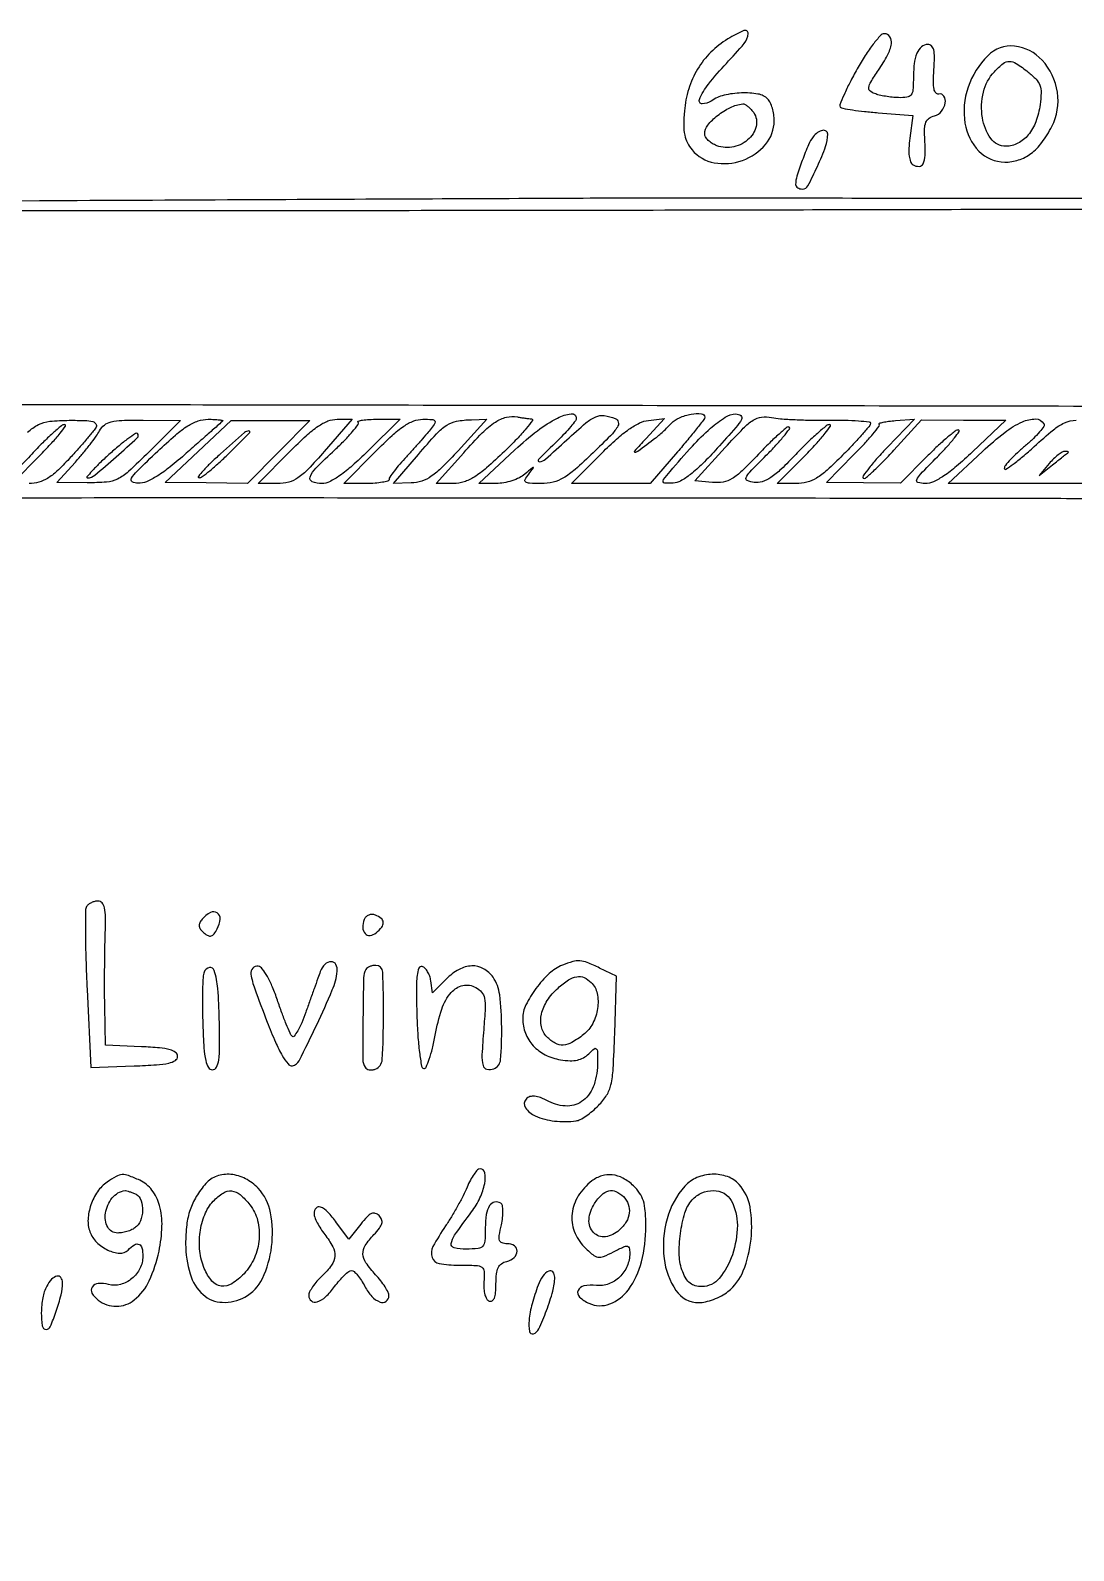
# Model space of a CAD drawing. Extents: x 48 to 647, y 19 to 617.
# Drawn here: x 157 to 352, y 332.7 to 616.6 of the extents above; entities that cross this region are included whole.
import ezdxf

# ---------------------------------------------------------------- set-up
doc = ezdxf.new("R2010")
doc.units = 0

msp = doc.modelspace()

# ---------------------------------------------------------------- linework, layer by layer
for points in [[(379.88161, 546.349421, 0.000222), (290.5, 546.513896, -0.000034), (203.022064, 546.641937, -0.000057), (129.254687, 546.763278, -0.000001), (62.367793, 546.881024, -0.027436)], [(583.031247, 392.39973, 0.000002), (583.104035, 414.370443, 0.000041)], [(124.279017, 582.94563, -0.000651), (156.5, 582.995647, 0.000051), (214.664485, 583.016196, 0.000214), (249.690421, 583.047158, 0.000222), (284.146204, 583.107645, 0.000058), (339.5, 583.235762, -0.000855), (411.500758, 583.287569, -0.000705)], [(423.408848, 585.11546, 0.000076), (357.113593, 585.210356, 0.000069), (299.779277, 585.275802, 0.000399), (269.5, 585.282055, 0.000906), (259.006121, 585.256849, 0.000067), (230.350335, 585.13226, 0.000093), (196.17142, 584.97268, 0.000071), (158.692629, 584.785386), (63.885257, 584.298168)], [(77.5, 298.5), (77.252585, 413.75), (77.00517, 529), (85.502585, 529, -0.008702), (89.239221, 528.934966, -0.024136), (91.857387, 528.716977, -0.028586), (93.605181, 528.383579, -0.343964), (94, 527.877555, 0.083345), (94.077233, 527.41744, 0.317518), (94.300719, 527.256781, 0.153237), (94.686829, 527.374413, 0.023227), (95.338937, 527.86633, -0.164363), (96.784142, 528.421744, -0.002252), (106.357074, 528.772238, -0.004856), (119.184615, 529.059385, -0.001591), (138.088937, 529.238774, -0.001563), (176.033583, 529.359532, -0.000199), (257.774939, 529.331723, -0.000093), (344.251935, 529.251893, -0.004671), (361.25, 529.074235)], [(153.56832, 532), (159, 537.5, 0.009025), (161.010893, 539.611071, 0.017388), (162.529798, 541.384375, 0.016822), (163.530702, 542.729075, 0.605228), (163.388867, 543, 0.175276), (162.768536, 542.77565, 0.009379), (161.159059, 541.384375, 0.013765), (159.285865, 539.607214, 0.009523), (157.262405, 537.5, -0.01378), (154.677371, 534.85344, -0.039316)], [(156.443409, 541.58481, -0.069635), (158.480215, 543.004668, -0.09383), (160.589186, 543.617096, -0.022366), (164.254429, 543.803386, -0.009156), (167.153171, 543.767866, -0.054712), (168.64731, 543.557494, -0.186473), (169.235946, 543.139122, -0.2842), (169.254429, 542.530978, -0.04009), (168.734603, 541.77691, -0.005049), (167.467126, 540.252987, -0.005906), (165.919857, 538.473454, -0.004872), (164.229405, 536.611855, -0.016708), (161.933718, 534.293153, -0.050949), (160.17915, 532.944974, -0.071811), (158.558689, 532.240717, -0.066749), (156.763565, 532)], [(364.02575, 532), (346.262875, 532.004345), (328.5, 532.008691), (334.930421, 538.004345, -0.022337), (339.06674, 541.529231, -0.059402), (342.384986, 543.529251, -0.107439), (344.830475, 544.049735, -0.258772), (346.392076, 543.174624, -0.295117), (346.38197, 542.678509, -0.026188), (345.591708, 541.631759, -0.027582), (344.428416, 540.39349, -0.017606), (342.951093, 539.081356, 0.014064), (341.437701, 537.756238, 0.019367), (340.160634, 536.477578, 0.016338), (339.19784, 535.365052, 0.171837), (339, 534.806389, 0.591632), (339.270419, 534.657846, 0.016668), (340.639298, 535.593368, 0.017661), (342.438737, 537.013615, 0.009246), (344.580587, 538.899657, -0.01115), (348.178435, 542.043562, -0.071285), (350.233198, 543.313372, -0.084251), (352.418033, 543.855232, -0.018752)]]:
    msp.add_lwpolyline(points, format="xyb")
for points in [[(287.317909, 615.047138, 0.059628), (284.141593, 612.553889, 0.061204), (281.675126, 609.401532, 0.060223), (280.015076, 605.69789, 0.054638), (279.215147, 601.580845, 0.018751), (279.096132, 598.951918, 0.050464), (279.269872, 597.091154, 0.067015), (279.767071, 595.628968, 0.060718), (280.646007, 594.295844, 0.173736), (284.780315, 591.914495, 0.130771), (290.05001, 592.345037, 0.132001), (294.373949, 595.329117, 0.177902), (296, 599.754545, 0.037544), (295.911465, 600.931963, 0.034578), (295.6475, 602.116648, 0.036398), (295.261054, 603.139833, 0.088104), (294.8, 603.8, 0.156152), (292.963839, 604.745672, 0.049918), (289.862021, 604.950822, 0.049688), (286.614732, 604.516353, 0.094962), (284.222506, 603.443296, -0.155827), (282.541903, 602.920027, -0.529224), (282.01918, 603.700784, -0.0719), (283.70816, 606.602737, -0.021725), (287.056321, 610.466035, 0.014771), (290.379863, 614.194898, 0.161741), (291.110147, 616.035335, 0.555573), (290.325359, 616.588068, 0.036459)], [(311.494901, 609.424498, 0.009053), (310.123958, 606.86533, 0.014403), (309.055059, 604.623348, 0.008251), (308.263905, 602.749904, 0.300722), (308.352826, 602.313841, 0.154291), (308.798749, 602.082124, 0.006031), (310.645596, 601.782185, 0.010221), (312.870036, 601.49477, 0.006989), (315.406507, 601.255442), (321.925033, 600.732197), (321.344665, 596.497952, 0.020752), (321.166475, 594.622318, 0.04359), (321.216065, 593.160269, 0.059582), (321.473119, 592.110097, 0.166037), (321.94868, 591.531718, 0.149899), (323.072827, 591.23749, 0.277079), (323.835032, 591.739247, 0.106651), (324.199755, 593.25912, 0.020491), (324.148567, 596.108999, -0.018868), (324.102489, 598.281621, -0.08984), (324.343106, 599.495246, -0.149459), (324.925047, 600.227307, -0.086881), (325.954666, 600.698396, 0.161753), (327.249913, 601.540549, 0.120509), (327.97121, 603.098073, 0.196851), (327.725363, 604.34349, 0.305113), (326.75, 604.75, -0.276378), (326.20669, 604.94335, -0.123139), (325.867458, 605.655478, -0.054055), (325.742027, 607.022287, -0.013746), (325.840068, 609.25, 0.013327), (325.94759, 611.647386, 0.063664), (325.798859, 613.006626, 0.143975), (325.386296, 613.723637, 0.193015), (324.697057, 614, 0.178536), (323.515711, 613.564287, 0.119361), (322.661929, 612.384656, 0.071281), (322.153812, 610.365975, 0.026072), (322, 607.418213, -0.021773), (321.914192, 605.448595, -0.151284), (321.554012, 604.565756, -0.190987), (320.803467, 604.150148, -0.038478), (319.25, 604.070285, -0.020049), (318.068745, 604.147941, -0.015586), (316.79298, 604.323705, -0.015849), (315.612358, 604.562751, -0.036373), (314.747377, 604.834291, -0.086868), (313.883043, 605.364453, -0.259878), (313.660589, 605.995746, -0.098358), (314.037385, 606.979446, -0.00874), (315.497377, 609.210952, 0.028155), (317.177177, 612.009786, 0.081492), (317.889214, 614.146754, 0.185986), (317.614859, 615.441794, 0.253814), (316.586066, 616, 0.212333), (315.847739, 615.671654, 0.018764), (314.507288, 614.068446, 0.021959), (313.006477, 611.943535, 0.015282)], [(335.912351, 611.912351, 0.113842), (332.231388, 606.02401, 0.123059), (331.643559, 599.291887, 0.154269), (334.239561, 594.103364, 0.20062), (339.075686, 592.031425, 0.08044), (341.669713, 592.428108, 0.083968), (343.963736, 593.621889, 0.071533), (346.010612, 595.68848, 0.040568), (347.875037, 598.684259, 0.15824), (348.916725, 605.069165, 0.146805), (346.063436, 611.072492, 0.184472), (340.928934, 613.685471, 0.226588)], [(343.475438, 608.84066, -0.034818), (344.939009, 607.514653, -0.1041), (345.650047, 606.374489, -0.095028), (345.875468, 604.983597, -0.026135), (345.695043, 602.763044, -0.055641), (344.90201, 599.584438, -0.083608), (343.478927, 597.113293, -0.100519), (341.554224, 595.553332, -0.120768), (339.296739, 595, -0.242087), (336.473234, 596.452173, -0.117303), (334.898089, 600.314981, -0.097367), (335.091881, 605.100671, -0.129576), (337.140828, 608.920787, -0.034757), (338.778872, 610.450721, -0.175378), (339.942444, 610.855232, -0.143565), (341.229759, 610.460077, -0.020879)], [(291.960174, 601.547988, -0.213527), (292.666295, 599.016179, -0.165697), (291.337677, 596.446332, -0.136515), (288.45051, 594.891943, -0.145222), (285.25, 595.103174, -0.050153), (284.389365, 595.523752, -0.055449), (283.660937, 596.095604, -0.062894), (283.163798, 596.724613, -0.136643), (283, 597.312788, -0.172523), (283.5731, 598.924286, -0.055247), (285.41244, 600.733162, -0.053449), (287.79735, 602.22795, -0.082167), (290.127555, 602.921053, -0.159), (290.446696, 602.859604, -0.034373), (290.924753, 602.550281, -0.032611), (291.45278, 602.098066, -0.026171)], [(303.267537, 596.75, 0.06587), (302.405019, 595.284794, 0.012152), (301.251193, 592.363741, 0.011533), (300.237706, 589.393492, 0.07659), (300, 587.850777, 0.151055), (300.10031, 587.52632, 0.098437), (300.382596, 587.249916, 0.08144), (300.804479, 587.063481, 0.063482), (301.302456, 587, 0.279198), (302.282913, 587.593769, 0.012902), (304.071203, 591.240403, 0.01952), (305.605759, 594.962019, 0.089905), (306.004946, 597.25, 0.243566), (305.708914, 597.812536, 0.199903), (305.037083, 597.958502, 0.11165), (304.114307, 597.565046, 0.070562)], [(179.155652, 537.915321, -0.008765), (175.301372, 534.228347, -0.070613), (173.289936, 532.838341, -0.096439), (171.216005, 532.261194, -0.022774), (167.606356, 532.13988), (161.954638, 532.207388), (165.394785, 536.01522, 0.009586), (166.79164, 537.622262, 0.009228), (168.144103, 539.301892, 0.00919), (169.280919, 540.825324, 0.032837), (169.92332, 541.856722, -0.103765), (170.81706, 542.92172, -0.107354), (172.053168, 543.521773, -0.05307), (174.085981, 543.791673, -0.008842), (178.032468, 543.824331), (185.053229, 543.758269)], [(192.916667, 543.639184, 0.00242), (192.604996, 543.366639, 0.000035), (190.749398, 541.727847, 0.000096), (188.597582, 539.826449, 0.000063), (186.123837, 537.639184, -0.012928), (183.106207, 535.106305, -0.028879), (180.659896, 533.3794, -0.038114), (178.669149, 532.341079, -0.104841), (177.123837, 532.034826, -0.124607), (176.022421, 532.329252, -0.425304), (175.853383, 532.971408, -0.062492), (176.932136, 534.328332, -0.003582), (180.776611, 538.034826, -0.010986), (184.085301, 541.043797, -0.037857), (186.40929, 542.775353, -0.059263), (188.321672, 543.690379, -0.082157), (190.193278, 544, -0.010803), (191.369758, 543.974578, -0.022131), (192.288546, 543.89401, -0.029608), (192.883669, 543.778988, -0.60549)], [(211.918706, 538, -0.010444), (208.887117, 534.65811, -0.053569), (206.984922, 533.035899, -0.088813), (205.260645, 532.261898, -0.061267), (203.131336, 532), (199.562607, 532), (205.5, 538, -0.01172), (208.538062, 540.929469, -0.036185), (210.76992, 542.702852, -0.055095), (212.599284, 543.676284, -0.095017), (214.28737, 544), (217.137346, 544)], [(220, 538, -0.012937), (217.148041, 535.325413, -0.028721), (214.813609, 533.475887, -0.037519), (212.909594, 532.3408, -0.116164), (211.462501, 532, -0.092585), (209.672411, 532.334336, -0.413851), (209.282818, 533.214458, -0.103689), (210.350199, 534.862664, -0.009362), (213.893179, 538.303312, 0.011088), (215.729019, 540.098481, 0.01842), (217.184532, 541.700271, 0.012862), (218.254032, 543.036349, 0.374893), (218.226512, 543.440154, -0.566105), (218.280577, 543.656532, -0.035833), (219.066095, 543.835545, -0.025583), (220.295928, 543.960524, -0.012531), (221.870832, 544), (226.074997, 544)], [(231.872445, 542.250893, -0.010796), (231.132238, 541.348361, -0.003123), (229.951016, 539.987199, -0.003139), (228.600282, 538.469522, -0.003344), (227.258674, 537.000893, 0.009801), (226.016365, 535.605194, 0.013744), (224.966939, 534.308075, 0.009995), (224.153548, 533.19892, 0.151442), (224.008674, 532.75, -0.331495), (223.784722, 532.456476, -0.025821), (222.763306, 532.220312, -0.027186), (221.399093, 532.054113, -0.01672), (219.781303, 532), (215.562607, 532), (221.5, 538, -0.011577), (224.566166, 540.958268, -0.037039), (226.791349, 542.722243, -0.057066), (228.620018, 543.679483, -0.092319), (230.341141, 544, -0.012066), (232.055363, 543.958626, -0.203604), (232.554411, 543.717571, -0.330867), (232.590076, 543.272947, -0.026581)], [(236.908715, 538.112935, -0.011707), (233.949522, 535.039654, -0.044799), (231.904054, 533.346784, -0.070553), (230.121527, 532.461532, -0.071658), (228.172677, 532.112935), (224.845354, 532), (229.492976, 537.4401, -0.008887), (232.887767, 541.273636, -0.062417), (234.786547, 542.884597, -0.099307), (236.647475, 543.629901, -0.038979), (239.408715, 543.921053), (242.317431, 544)], [(250.663446, 544.076511, -0.590522), (250.814978, 543.753201, -0.017061), (249.649669, 542.259975, -0.017876), (247.89411, 540.308274, -0.009346), (245.578515, 538, -0.010694), (242.224607, 534.914528, -0.039701), (239.927608, 533.193618, -0.063332), (238.022411, 532.303349, -0.077817), (236.085083, 532), (232.840027, 532), (237.96367, 537.75, -0.013297), (241.443049, 541.451677, -0.050497), (243.890343, 543.466758, -0.085115), (245.943149, 544.378843, -0.109751), (248, 544.439883, 0.007793), (248.659276, 544.324423, 0.005549), (249.401137, 544.214813, 0.005603), (250.111334, 544.126015, 0.011879)], [(259, 544.184965, -0.164132), (258.843302, 543.720473, -0.011444), (257.971875, 542.628671, -0.015273), (256.840775, 541.357217, -0.010858), (255.5, 540, 0.005529), (251.930045, 536.46247, 0.69709), (252.120782, 536.055884, 0.161504), (253.267857, 536.548484, 0.004676), (257.25, 540.149783, -0.008851), (260.811881, 543.31736, -0.073381), (262.636978, 544.468403, -0.138768), (264.221629, 544.692353, -0.0602), (266.299157, 544.149386, -0.253023), (266.863325, 543.47858, -0.196831), (266.685031, 542.526241, -0.051774), (265.392747, 540.919084, -0.006211), (262.143651, 537.719671, -0.010694), (258.774865, 534.619581, -0.047144), (256.593996, 533.035212, -0.074703), (254.68619, 532.262271, -0.05902), (252.472049, 532, -0.008729), (250.236068, 532.03904, -0.151849), (249.556665, 532.276553, -0.373934), (249.45336, 532.744182, -0.040194), (250.110322, 533.75, 0.001609), (251.014395, 534.925233, 0.621148), (250.977431, 535, 0.176901), (250.809051, 534.938502, 0.000873), (249.404026, 533.75, -0.062613), (248.377206, 533.079037, -0.034367), (246.983049, 532.514063, -0.033665), (245.466239, 532.12836, -0.045457), (244.057284, 532), (240.772049, 532), (247.548895, 538.295372, -0.023377), (251.765075, 541.85988, -0.045043), (255.496566, 544.225764, -0.085171), (258.036995, 545.025859, -0.454384)], [(283, 544.385787, -0.164544), (282.863107, 543.981072, -0.003214), (281.502185, 542.223049, -0.007354), (279.855198, 540.185932, -0.004822), (277.901056, 537.885787), (272.802111, 532), (265.466273, 532), (258.130435, 532), (263.815217, 537.722441, -0.014614), (266.540306, 540.309779, -0.02998), (268.846745, 542.138221, -0.038722), (270.821582, 543.30318, -0.084871), (272.5, 543.797139), (275.5, 544.149395), (272, 540.36823, 0.003113), (269.879943, 538.049062, 0.676065), (269.976955, 537.850577, 0.142116), (270.525094, 538.05385, 0.001503), (273.807327, 540.5, 0.017607), (274.434548, 541.005844, 0.007627), (275.234287, 541.720312, 0.007536), (276.062624, 542.506769, 0.009924), (276.792611, 543.25, -0.104308), (278.290127, 544.288577, -0.054438), (280.4761, 544.94028, -0.063527), (282.388223, 545.043803, -0.393049)], [(285.361816, 538.571444, -0.012615), (282.603676, 535.695819, -0.028683), (280.348407, 533.70311, -0.03767), (278.504071, 532.465516, -0.122104), (277.095012, 532.071444, -0.011921), (275.534858, 532.062307, -0.340383), (275.239483, 532.29832, -0.230863), (275.333797, 532.733781, -0.006639), (276.560763, 534.25, -0.011998), (280.699952, 538.992117, -0.027329), (284.095967, 542.315186, -0.034749), (286.850891, 544.411357, -0.14627), (288.820024, 545, -0.169679), (289.757633, 544.672381, -0.36277), (289.901476, 543.971674, -0.057483), (288.841423, 542.449723, -0.004025)], [(306.25, 543.830736, -0.008389), (309.22156, 543.82642, -0.013943), (311.723437, 543.710966, -0.007566), (313.753793, 543.52952, -0.383995), (314, 543.256205, -0.176558), (313.839763, 542.816571, -0.004664), (312.467847, 541.215127, -0.009241), (310.782975, 539.355618, -0.006125), (308.78416, 537.281445, -0.01269), (305.887425, 534.493464, -0.049065), (303.893138, 532.999806, -0.074459), (302.109862, 532.253939, -0.061954), (300.06832, 532), (296.56832, 532), (302, 537.5, 0.009267), (304.008996, 539.61113, 0.017924), (305.521581, 541.384375, 0.017856), (306.507207, 542.722974, 0.602755), (306.360897, 543, 0.172535), (305.722, 542.772771, 0.009329), (304.061147, 541.367966, 0.013662), (302.126554, 539.572733, 0.009473), (300.035612, 537.444139, -0.012009), (297.289712, 534.676995, -0.042863), (295.351234, 533.110827, -0.070357), (293.768261, 532.339504, -0.108842), (292.260164, 532.194139, -0.067595), (290.96112, 532.53377, -0.422476), (290.731882, 533.106667, -0.088352), (291.432222, 534.141229, -0.00383), (294.518732, 537.267544, 0.009701), (296.315747, 539.130995, 0.016061), (297.74928, 540.779606, 0.009911), (298.830648, 542.162089, 0.373371), (298.804684, 542.52865, 0.386749), (298.437528, 542.546042, 0.007868), (296.910041, 541.242493, 0.014224), (295.101486, 539.555477, 0.008545), (293.047925, 537.457158, -0.010465), (289.999335, 534.365954, -0.055264), (288.122943, 532.906685, -0.094234), (286.468183, 532.278786, -0.066702), (284.477984, 532.196052), (281.171241, 532.5), (286.83562, 538.716019, -0.007985), (290.218555, 542.311367, -0.056456), (292.06996, 543.830288, -0.113749), (293.631222, 544.396213, -0.080633), (295.5, 544.321994, 0.03123), (297.145576, 544.093161, 0.007517), (299.895312, 543.926044, 0.007689), (303.062893, 543.830074, 0.007559)], [(317.163606, 538.78165, 0.009583), (315.267175, 536.737352, 0.015826), (313.755138, 534.931512, 0.009631), (312.613178, 533.417323, 0.369114), (312.644825, 533.024047, 0.389891), (313.029844, 533.008724, 0.008822), (314.53355, 534.331281, 0.015085), (316.317468, 536.058329, 0.009041), (318.335538, 538.2101), (323.5, 543.920199), (331.400414, 543.861577), (339.300828, 543.802955), (333.060414, 537.901478, -0.012567), (330.06735, 535.210189, -0.029953), (327.682901, 533.407514, -0.040724), (325.745024, 532.333581, -0.106561), (324.197592, 532, -0.066351), (322.868505, 532.177153, -0.463871), (322.625991, 532.696155, -0.083246), (323.342701, 533.749078, -0.003517), (326.5, 537, 0.009546), (328.319539, 538.919263, 0.018536), (329.684402, 540.53125, 0.019043), (330.56256, 541.74221, 0.599476), (330.424816, 542, 0.167243), (329.826154, 541.793994, 0.009415), (328.279704, 540.539172, 0.01362), (326.475848, 538.932214, 0.0095), (324.526563, 537.026969), (319.62831, 532.053937), (312.68911, 532.118906), (305.74991, 532.183874), (310.900737, 537.399488, 0.007978), (312.844065, 539.431094, 0.013222), (314.409413, 541.212985, 0.006824), (315.631403, 542.72194, 0.378997), (315.612089, 543.057551, -0.547253), (315.653853, 543.244814, -0.031586), (316.335126, 543.445702, -0.024997), (317.371182, 543.627402, -0.012634), (318.690627, 543.757603), (322.20864, 544.015206)], [(171.653253, 537.40168, 0.007854), (169.852749, 535.714152, 0.015265), (168.47897, 534.301759, 0.014434), (167.553747, 533.22999, 0.644255), (167.653253, 533.029842, 0.16669), (169.047009, 533.563338, 0.007417), (173.016793, 536.980644, 0.005144), (176.990059, 540.578606, 0.430264), (176.998947, 541.319399, 0.354296), (176.625185, 541.352812, 0.010154), (175.222834, 540.368203, 0.016279), (173.547364, 539.054372, 0.009938)], [(192.5, 537.517854, 0.009261), (190.651079, 535.813345, 0.01838), (189.2625, 534.383446, 0.020406), (188.381037, 533.322326, 0.62353), (188.5, 533.083843, 0.159141), (189.092379, 533.281886, 0.010591), (190.528125, 534.394917, 0.014439), (192.20336, 535.833397, 0.010256), (194, 537.537242, 0.002357), (197.970989, 541.4981, 0.671615), (197.83572, 541.817258, 0.178259), (197.026837, 541.507483, 0.001928)], [(347.404988, 535.75), (345.5, 533.5), (348, 535.489343, -0.001606), (348.987947, 536.270321, -0.002159), (349.888021, 536.970885, -0.001477), (350.647247, 537.553003, -0.023042), (350.916667, 537.739343, 0.257845), (350.970546, 537.836328, 0.298494), (350.913757, 537.923432, 0.079771), (350.684619, 537.982841, 0.023625), (350.321654, 538, 0.135575), (349.810447, 537.858791, 0.029524), (349.047566, 537.339062, 0.028718), (348.20854, 536.611314, 0.024087)], [(167.498915, 452.998244, 0.137805), (167.26961, 452.199882, 0.002861), (167.269257, 448.020711, 0.006459), (167.360508, 443.103406, 0.004276), (167.586502, 437.460171), (168.293209, 422.923853), (176.396604, 423.211926, 0.00738), (180.56503, 423.421753, 0.038049), (182.851422, 423.746558, 0.084343), (184.07895, 424.244645, 0.259885), (184.5, 425, 0.237636), (184.127572, 425.739359, 0.09467), (183.075718, 426.245885, 0.044384), (181.135748, 426.581484, 0.009703), (177.75, 426.79569), (171, 427.09138), (170.884977, 434.29569, -0.003442), (170.855798, 437.508862, -0.002241), (170.864279, 441.219671, -0.002254), (170.905102, 444.839974, -0.004295), (170.976039, 447.75, 0.009156), (171.024016, 451.024404, 0.051394), (170.838323, 452.763751, 0.126544), (170.393445, 453.659868, 0.217915), (169.65008, 454, 0.058592), (169.018127, 453.92569, 0.050472), (168.386206, 453.705734, 0.053013), (167.848028, 453.381856, 0.092651)], [(189.110114, 450.632679, 0.05685), (188.637122, 449.909393, 0.147308), (188.53095, 449.302021, 0.140595), (188.776775, 448.718664, 0.050016), (189.41793, 448.068112, 0.053543), (190.19803, 447.550591, 0.194266), (190.779139, 447.495217, 0.163416), (191.300907, 447.862006, 0.035693), (191.895077, 448.80395, 0.097297), (192.460901, 450.650006, 0.280313), (191.910048, 451.810536, 0.275825), (190.614238, 451.865984, 0.095935)], [(219.373533, 450.531028, 0.092679), (219.098846, 449.0349, 0.184676), (219.526209, 447.92811, 0.246292), (220.461002, 447.582538, 0.141903), (221.589028, 448.073886, 0.049817), (222.635631, 449.134985, 0.181291), (222.928648, 450.018352, 0.220749), (222.548351, 450.76161, 0.074368), (221.462146, 451.376152, 0.089717), (220.826026, 451.496811, 0.098565), (220.210194, 451.379651, 0.10212), (219.702587, 451.041227, 0.103574)], [(189.457395, 440.749569, 0.0789), (189.256789, 439.803445, 0.006497), (189.159544, 437.27667, 0.008572), (189.134281, 434.243254, 0.0065), (189.206869, 430.916411, 0.006995), (189.419232, 426.568597, 0.036796), (189.743999, 424.20159, 0.081809), (190.241206, 422.931626, 0.264516), (191, 422.5, 0.280898), (191.755627, 422.960874, 0.085168), (192.17687, 424.29655, 0.034055), (192.350982, 426.872195, 0.005283), (192.293954, 431.985349, 0.014224), (192.008778, 437.665323, 0.058667), (191.340403, 441.034941, 0.379806), (190.432136, 441.569344, 0.258077)], [(211.161454, 440.831282, 0.001447), (210.713678, 439.593286, 0.000398), (210.016076, 437.642096, 0.000402), (209.229132, 435.429852, 0.00042), (208.457107, 433.248194, -0.015768), (207.694485, 431.286705, -0.029379), (206.935986, 429.759949, -0.03508), (206.272378, 428.768746, -0.457507), (205.881603, 428.748194, -0.089194), (205.508433, 429.308845, -0.006377), (204.782759, 431.041657, -0.008808), (203.975295, 433.147033, -0.006533), (203.154744, 435.5, 0.018674), (202.245771, 437.916203, 0.029502), (201.270822, 439.903197, 0.031752), (200.329413, 441.344421, 0.183575), (199.574947, 441.823324, 0.267634), (198.529751, 441.476341, 0.225337), (198.198379, 440.341014, 0.047768), (198.904677, 437.628727, 0.004857), (201.25, 431.396422, 0.010092), (202.788995, 427.650513, 0.028691), (204.059968, 425.132068, 0.038651), (205.131805, 423.572087, 0.272023), (205.959924, 423.260062, 0.237745), (207.213749, 424.189072, 0.005717), (210.490397, 430.888888, 0.010993), (213.41193, 437.405723, 0.070464), (214.334838, 440.892371, 0.15702), (214.085414, 442.165739, 0.278137), (213.189015, 442.682932, 0.19582), (212.012888, 442.177341, 0.107437)], [(219.690023, 441.25, 0.125038), (219.252073, 439.66632, 0.003069), (219.138899, 432.057244, 0.002837), (219.115485, 424.40376, 0.138617), (219.530197, 422.95114, 0.130832), (219.837497, 422.660795, 0.080563), (220.31013, 422.495694, 0.071142), (220.871389, 422.477026, 0.064492), (221.435622, 422.613669, 0.295498), (222.743877, 424.408935, 0.012684), (222.987418, 432.596692, 0.012249), (222.823211, 440.753988, 0.401203), (221.520319, 442, 0.048816), (220.952172, 441.944398, 0.048486), (220.404227, 441.779688, 0.052817), (219.955072, 441.537548, 0.113545)], [(229.212633, 432.590704, 0.009599), (229.394416, 428.89286, 0.015231), (229.707049, 425.738143, 0.009161), (230.086953, 423.182264, 0.299207), (230.492216, 422.744915, 0.363327), (230.938228, 422.963119, 0.021502), (231.532366, 424.468947, 0.024331), (232.125427, 426.499555, 0.014618), (232.639829, 428.957883, -0.0362), (233.879979, 433.826729, -0.096093), (235.635547, 436.940564, -0.166121), (237.795694, 438.225427, -0.176487), (240.228846, 437.877525, -0.095198), (241.31355, 436.998175, -0.129464), (241.850386, 435.864509, -0.059371), (241.974792, 433.98677, -0.007798), (241.70256, 429.992132, 0.00786), (241.382766, 425.291002, 0.076566), (241.582495, 423.313017, 0.275913), (242.310205, 422.594706, 0.152894), (243.597766, 422.67589, 0.289397), (244.865061, 424.3745, 0.021657), (245.071856, 430.405379, 0.02682), (244.689239, 436.503658, 0.124316), (243.443296, 439.777494, 0.114013), (241.666004, 441.376808, 0.136903), (239.485054, 441.895702, 0.117142), (237.087609, 441.227656, 0.070221), (234.713656, 439.440928), (232.154584, 436.881857), (231.827292, 439.1126, 0.049422), (231.606608, 439.997351, 0.050847), (231.217978, 440.812648, 0.05607), (230.729723, 441.443784, 0.121108), (230.212633, 441.767461, 0.395917), (229.595612, 441.480203, 0.068249), (229.252642, 440.107453, 0.029197), (229.119762, 437.460835, 0.005428)], [(256.418438, 442.031147, 0.091355), (253.948827, 440.459954, 0.045925), (251.475344, 437.697063, 0.046044), (249.593916, 434.603272, 0.114079), (249, 432.034059, 0.092059), (249.505033, 429.314307, 0.094814), (250.95094, 426.988783, 0.090728), (253.215563, 425.286743, 0.076369), (256.07597, 424.366985, 0.029942), (257.837716, 424.192361, 0.061528), (259.217012, 424.308454, 0.075014), (260.343008, 424.727942, 0.069871), (261.32597, 425.468827, -0.018388), (262.355849, 426.425617, -0.373588), (262.75, 426.424351, -0.208174), (262.969149, 425.961298, -0.007887), (263, 424.005687, -0.078524), (262.31947, 419.69914, -0.143873), (260.331722, 416.788896, -0.171663), (257.366344, 415.720666, -0.121341), (253.894129, 416.554748, 0.02177), (252.317128, 417.2851, 0.07059), (251.202281, 417.568863, 0.111569), (250.351555, 417.471521, 0.114705), (249.635098, 417.017778, 0.358549), (249.490132, 415.398455, 0.141474), (251.341887, 413.868714, 0.075516), (254.943801, 412.915819, 0.058774), (259, 412.954481, 0.095043), (259.750672, 413.200301, 0.024376), (260.84129, 413.876069, 0.023929), (262.032644, 414.784213, 0.022274), (263.161839, 415.822964, 0.056439), (264.674132, 417.732623, 0.084029), (265.481564, 419.700435, 0.041801), (265.896943, 422.68793, 0.005202), (266.186835, 429.24283), (266.549992, 439.98566), (263.373867, 441.49283, 0.014867), (261.033791, 442.519186, 0.07674), (259.661097, 442.841203, 0.090592), (258.362657, 442.706398, 0.025074)], [(261.8, 438.8, -0.14651), (262.906924, 436.746781, -0.087711), (262.986615, 433.953777, -0.082896), (262.082909, 431.150579, -0.107158), (260.365141, 429.07258, -0.035492), (258.198393, 427.604303, -0.116075), (256.552281, 427.106818, -0.145106), (255.075475, 427.446106, -0.067947), (253.499101, 428.643756, -0.144809), (252.476708, 430.525154, -0.109488), (252.495491, 432.888402, -0.089614), (253.580105, 435.419768, -0.064593), (255.593413, 437.75, -0.034931), (257.546709, 439.264065, -0.105886), (259.100846, 439.882239, -0.14664), (260.466419, 439.712567, -0.09291)], [(238.588357, 400.557226, -0.018465), (237.854158, 398.967704, -0.00925), (236.816041, 397.012643, -0.009171), (235.665964, 395.026948, -0.013385), (234.574937, 393.325092, 0.025266), (232.224548, 389.459711, 0.206872), (232.047543, 387.449254, 0.277148), (233.376048, 386.307598, 0.042319), (237.003806, 386, -0.008699), (240.293941, 385.942755, -0.138242), (241.347714, 385.605741, -0.239945), (241.789306, 384.826428, -0.031302), (241.753806, 382.858812, 0.035496), (241.74149, 381.584231, 0.052514), (241.926295, 380.482741, 0.065484), (242.272176, 379.669064, 0.176317), (242.75, 379.275478, 0.234318), (243.293699, 379.34123, 0.156604), (243.695073, 379.838152, 0.071635), (243.932164, 380.87062, 0.020677), (244, 382.510286, -0.025649), (244.09484, 384.35788, -0.085671), (244.421542, 385.522479, -0.126409), (245.034377, 386.256136, -0.092166), (246, 386.710251, 0.115564), (247.402924, 387.451154, 0.208652), (247.95062, 388.604333, 0.259801), (247.437935, 389.597918, 0.147575), (246.105311, 390, -0.077667), (245.130117, 390.152399, -0.243554), (244.676539, 390.608205, -0.118011), (244.612476, 391.519184, -0.014276), (245.001201, 393.505326, 0.02542), (245.242076, 394.900223, 0.036543), (245.30109, 396.151852, 0.040575), (245.196209, 397.127888, 0.210288), (244.89589, 397.564343, 0.191233), (243.734125, 397.770557, 0.20505), (242.790304, 397.115492, 0.103867), (242.184333, 395.46866, 0.036415), (242, 392.940983, -0.016423), (241.918546, 390.461847, -0.167923), (241.525742, 389.528697, -0.190067), (240.663336, 389.097146, -0.022083), (238.464816, 389, -0.051327), (236.199018, 389.233207, -0.394615), (235.637184, 390.030332, -0.120278), (236.250021, 391.577417, -0.006234), (239.42752, 395.94428, 0.050137), (240.99844, 398.557181, 0.061764), (241.886259, 401.256576, 0.094033), (241.90002, 403.260662, 0.36224), (241.01342, 404, 0.209577), (240.544356, 403.794358, 0.032707), (239.894094, 402.988685, 0.031692), (239.211299, 401.87578, 0.022795)], [(171.325781, 401.515632, 0.089313), (169.545529, 399.721916, 0.067524), (168.289793, 397.241449, 0.068923), (167.759847, 394.574651, 0.103581), (168.108145, 392.236692, 0.109831), (169.368893, 390.283101, 0.083255), (171.46158, 388.81179, 0.095398), (173.655856, 388.236429, 0.21618), (175.227126, 388.827126, -0.051994), (176.436735, 389.808302, -0.24937), (177.291899, 389.884473, -0.246517), (177.840082, 389.216839, -0.051061), (178, 387.654988, -0.116062), (177.464381, 385.378604, -0.105296), (175.958416, 383.485538, -0.107768), (173.844694, 382.400465, -0.127043), (171.60158, 382.385149, 0.077788), (169.656322, 382.561953, 0.233341), (168.532307, 381.91375, 0.286948), (168.497437, 380.764744, 0.098797), (169.649862, 379.465269, 0.163338), (173.056432, 378.319215, 0.171033), (176.39036, 379.491334, 0.11563), (179.196955, 383.080128, 0.057254), (181.021169, 388.601969, 0.043194), (181.574223, 393.252892, 0.074413), (181.121776, 397.118004, 0.094922), (179.705407, 400.017791, 0.125563), (177.42402, 401.852665, 0.018049), (175.315504, 402.722911, 0.102999), (174.123814, 402.903094, 0.114684), (173.020234, 402.581471, 0.02477)], [(189.783487, 401.25, 0.041464), (187.985798, 398.807112, 0.057037), (186.831607, 396.339963, 0.052354), (186.203054, 393.516073, 0.028608), (186, 389.970112, 0.072658), (186.821412, 384.347325, 0.137948), (189.248982, 380.51191, 0.176016), (192.855463, 379.05517, 0.132471), (197.055391, 380.029644, 0.161803), (200.356095, 383.512356, 0.079096), (202.065422, 389.459318, 0.077556), (201.858238, 395.777122, 0.140877), (199.547749, 400.353977, 0.086744), (197.188233, 402.148931, 0.096742), (194.447184, 402.950187, 0.106992), (191.825547, 402.629647, 0.1304)], [(261.913343, 401.718197, 0.088791), (259.374242, 398.93126, 0.112039), (258.218487, 395.649738, 0.118452), (258.619822, 392.330253, 0.107732), (260.486966, 389.422125, 0.020573), (262.075197, 387.959481, 0.13476), (263.048306, 387.507041, 0.139455), (264.099799, 387.622978, 0.022582), (265.986966, 388.49326, -0.008354), (267.855907, 389.420485, -0.132007), (268.548282, 389.547433, -0.33315), (268.899142, 389.237007, -0.050867), (269, 388.248186, -0.100433), (268.508266, 385.824807, -0.100533), (267.110923, 383.785738, -0.103742), (265.070839, 382.498517, -0.114096), (262.756314, 382.198458, 0.06579), (260.425609, 382.121276, 0.259093), (259.340764, 381.259098, 0.31439), (259.6074, 380.049601, 0.079436), (261.380486, 378.8725, 0.201223), (265.25266, 378.754816, 0.143295), (268.745925, 381.418201, 0.098099), (271.180915, 386.60172, 0.060973), (272, 393.293567, 0.01838), (271.895691, 396.130196, 0.056211), (271.54055, 398.019406, 0.074887), (270.844972, 399.468176, 0.05493), (269.685549, 400.825686, 0.064071), (267.733805, 402.23747, 0.096277), (265.7361, 402.869238, 0.104749), (263.771728, 402.68324, 0.088137)], [(279.297486, 400.75, 0.119374), (275.96448, 394.671741, 0.095919), (275.421242, 387.212454, 0.119517), (277.63894, 381.256771, 0.249075), (281.888194, 379, 0.057699), (283.165858, 379.147931, 0.032423), (284.662328, 379.60325, 0.031922), (286.133352, 380.267253, 0.044702), (287.341035, 381.053618, 0.132767), (290.225161, 384.924957, 0.068197), (291.674366, 390.843911, 0.068662), (291.474164, 396.876768, 0.142269), (289.429758, 401.077616, 0.123183), (287.25699, 402.532727, 0.094604), (284.425566, 402.97899, 0.092062), (281.560617, 402.350569, 0.108438)], [(176.418213, 399.393011, -0.188315), (177.483869, 398.42255, -0.099899), (177.951107, 396.671155, -0.090756), (177.716869, 394.719455, -0.121831), (176.8, 393.2, -0.075503), (176.174939, 392.739764, -0.038434), (175.276875, 392.3525, -0.037078), (174.26866, 392.088418, -0.045545), (173.3, 392, -0.274241), (171.428892, 393.109732, -0.169129), (170.995666, 395.71042, -0.128345), (172.286165, 398.559425, -0.179734), (174.668213, 399.969591, -0.121105), (174.786226, 399.962242, -0.003761), (175.251663, 399.812764, -0.00716), (175.799914, 399.623386, -0.004874)], [(198.022635, 397.25, -0.105724), (199.447114, 394.352278, -0.08339), (199.726524, 390.859751, -0.080352), (198.84149, 387.348633, -0.086945), (196.907659, 384.401707, -0.06398), (194.636558, 382.531779, -0.174399), (192.632913, 382.092739, -0.187986), (190.909992, 383.036769, -0.075677), (189.490502, 385.368488, -0.071407), (188.653263, 388.604072, -0.060742), (188.691041, 392.134165, -0.062881), (189.557421, 395.422283, -0.091957), (191.160342, 397.941732, -0.061086), (192.985569, 399.475206, -0.170934), (194.586191, 399.86374, -0.154523), (196.185117, 399.174333, -0.047418)], [(267.8, 398.8, -0.106458), (268.721543, 397.372595, -0.121161), (268.916004, 395.760128, -0.107816), (268.335265, 394.096902, -0.071245), (267.037245, 392.533706, -0.148419), (264.450395, 391.313092, -0.246844), (262.230277, 392.09299, -0.211466), (261.387513, 394.536127, -0.124492), (262.413102, 397.50772, -0.053914), (263.75048, 399.135525, -0.135792), (265.081467, 399.871965, -0.165633), (266.425698, 399.746806, -0.091321)], [(287.964816, 398.065741, -0.125541), (289.105524, 393.436935, -0.080243), (288.172568, 387.945784, -0.089297), (285.725418, 383.535302, -0.225226), (282.489948, 382, -0.063286), (281.248105, 382.157815, -0.100161), (280.286407, 382.625292, -0.091701), (279.526266, 383.46486, -0.046112), (278.888359, 384.75, -0.084487), (278.261068, 387.84441, -0.04068), (278.463471, 391.898678, -0.040493), (279.295539, 395.761951, -0.111074), (280.660106, 398.176915, -0.104507), (282.471997, 399.489612, -0.108911), (284.632936, 399.931591, -0.120144), (286.617878, 399.415521, -0.147531)], [(210, 395.634859, 0.093082), (210.13006, 394.942281, 0.025453), (210.5875, 393.923842, 0.024811), (211.234501, 392.800769, 0.023566), (212, 391.727129, -0.044407), (213.486046, 389.447823, -0.139296), (213.867359, 387.677875, -0.142074), (213.258391, 385.993278, -0.046903), (211.5, 384, 0.025743), (210.543101, 383.003512, 0.029061), (209.734375, 381.951861, 0.030188), (209.161294, 380.989484, 0.119751), (209, 380.325686, 0.229847), (209.493035, 379.309816, 0.255351), (210.559316, 379.129975, 0.10651), (212.158005, 380.099496, 0.044227), (213.841879, 382, -0.01888), (214.760293, 383.148834, -0.024903), (215.685751, 384.11875, -0.023788), (216.510526, 384.829803, -0.167521), (217.004257, 385, -0.189541), (217.464345, 384.81909, -0.031916), (218.126939, 384.11875, -0.031042), (218.836865, 383.148815, -0.023135), (219.5, 382, 0.066965), (220.788692, 380.16001, 0.114792), (222.329988, 379.111198, 0.247947), (223.466593, 379.244991, 0.246713), (224, 380.260218, 0.116563), (223.845128, 380.915521, 0.024851), (223.265625, 381.942238, 0.024718), (222.457009, 383.091908, 0.021322), (221.5, 384.216574, -0.034271), (219.692826, 386.45522, -0.143166), (219.143507, 388.078847, -0.156736), (219.578778, 389.657104, -0.043563), (221.186756, 391.698793, 0.023445), (222.24048, 392.931423, 0.098598), (222.674014, 393.798019, 0.163743), (222.632412, 394.523263, 0.101217), (222.15729, 395.24271, 0.119965), (221.443107, 395.677254, 0.186644), (220.732385, 395.633688, 0.097009), (219.897713, 395.033162, 0.020145), (218.709627, 393.660438), (216.478186, 390.861944), (214.209156, 393.930972, 0.028802), (212.541309, 395.934468, 0.109013), (211.205004, 396.852241, 0.321425), (210.377968, 396.652174, 0.179764)], [(160.035184, 382.065741, 0.078757), (159.292013, 379.925476, 0.041732), (159.028868, 377.122436, 0.039948), (159.201619, 374.646666, 0.371069), (159.952996, 374, 0.302343), (160.70715, 374.501906, 0.015463), (161.809623, 377.383135, 0.023773), (162.710922, 380.436952, 0.058816), (162.994423, 382.75, 0.16583), (162.683277, 383.675852, 0.294375), (161.954273, 383.938118, 0.150999), (160.950596, 383.354128, 0.063259)], [(251.887477, 382.25, 0.026261), (250.748623, 378.77092, 0.041694), (250.186297, 375.689422, 0.064591), (250.252181, 373.621215, 0.462166), (251.002244, 373.167415, 0.209256), (252.006826, 374.074261, 0.015998), (253.432502, 377.523625, 0.022316), (254.614091, 381.145954, 0.064726), (254.984819, 383.75, 0.180159), (254.63066, 384.737509, 0.34279), (253.851301, 384.903197, 0.13354), (252.780825, 383.970913, 0.055035)]]:
    msp.add_lwpolyline(points, format="xyb", close=True)
msp.add_lwpolyline([(203.400572, 537.899524), (197.583655, 532.02127), (189.864439, 532.103897), (182.145222, 532.186524), (188.311236, 537.982151), (194.47725, 543.777778), (201.84737, 543.777778), (209.21749, 543.777778)], close=True)

doc.saveas('drawing.dxf')
